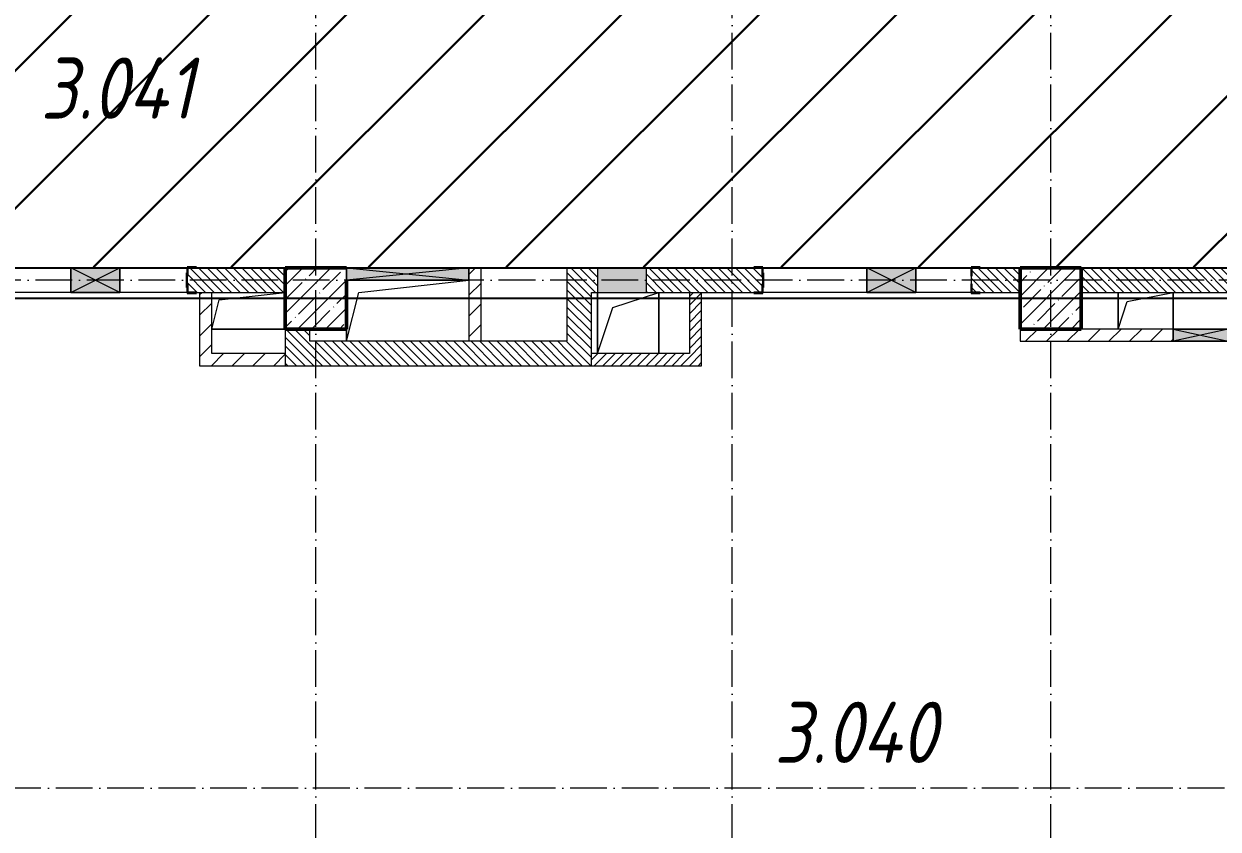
# Model space of a CAD drawing. Header units: millimetres. Extents: x 35697 to 388678, y -91946 to 171347.
# Drawn here: x 301437 to 311188, y -85368 to -78789 of the extents above; entities that cross this region are included whole.
import ezdxf

# ---------------------------------------------------------------- set-up
doc = ezdxf.new("R2010")
doc.units = ezdxf.units.MM
doc.linetypes.add('50_200_ШТРИХ_1Т_ш5_п1_п1_', pattern=[700, 500, -100, 0, -100])
for name, color, linetype, lineweight in [('2.1) ПГП окна 2.8 м', 5, 'Continuous', 30), ('A-DETL-GENF-OTLN', 7, 'Continuous', 9), ('A-FLOR-____-OTLN', 7, 'Continuous', 9), ('A-GENM-____-MCUT', 7, 'Continuous', 25), ('A-GENM-____-OTLN', 7, 'Continuous', 9), ('A-GENM-____-OTLN-1', 7, 'Continuous', 25), ('A-GLAZ-____-OTLN', 7, 'Continuous', 9), ('A-WALL-____-MCUT-3', 7, 'Continuous', 9), ('A-WALL-____-PATT-1', 7, 'Continuous', 9), ('A-WALL-FNSH-MCUT-1', 7, 'Continuous', 9), ('I-WALL-____-OTLN', 7, 'Continuous', 9), ('S-COLS-____-MCUT', 7, 'Continuous', 50), ('S-COLS-____-OTLN', 7, 'Continuous', 9), ('S-GRID-____-OTLN-1', 7, '50_200_ШТРИХ_1Т_ш5_п1_п1_', 9), ('Марки помещений', 7, 'Continuous', 9), ('стяжа', 7, 'Continuous', 30)]:
    doc.layers.add(name, color=color, linetype=linetype, lineweight=lineweight)
doc.styles.add('ISOCPEUR_I_2', font='isocpeui.ttf', dxfattribs={"width": 0.85, "height": 2.3})
pattern_1 = [(135, (283770.707, -86863.456), (-35.35534, -35.35534), [])]
pattern_2 = [(45, (283770.707, -86863.456), (-35.35534, 35.35534), [])]
pattern_3 = [(45, (283770.71, -86863.46), (-84.8528, 84.8528), [])]

# ---------------------------------------------------------------- blocks, each defined once
blk = doc.blocks.new('BSC_Колонна _Прямоугольная - 500х500-V77-АР1_План отверстий 3 этажа в осях 1-64_А-ГГ')
at = {"layer": 'S-COLS-____-OTLN'}
h = blk.add_hatch(dxfattribs=at)
h.set_pattern_fill('FP_114', color=256, style=0, pattern_type=2)
h.set_pattern_definition([(45, (-20050, -5831.04), (-114.0493, 114.0493), []), (45, (-19935.95, -5831.04), (-114.0493, 114.0493), [201.613, -40.323, 3.353, -36.97])])
h.paths.add_polyline_path([(-250, -250), (250, -250), (250, 250), (-250, 250), (-250, 150)], flags=0)
at = {"layer": 'S-COLS-____-MCUT'}
for p, q in [((250, 250), (-250, 250)), ((-250, 250), (-250, -250)), ((250, -250), (250, 150)), ((-250, -250), (250, -250))]:
    blk.add_line(p, q, dxfattribs=at)
blk = doc.blocks.new('BSC_Колонна _Прямоугольная - 500х500-V105-АР1_План отверстий 3 этажа в осях 1-64_А-ГГ')
at = {"layer": 'S-COLS-____-OTLN'}
h = blk.add_hatch(dxfattribs=at)
h.set_pattern_fill('FP_128', color=256, style=0, pattern_type=2)
h.set_pattern_definition([(45, (-26050, -5831.04), (-114.0493, 114.0493), []), (45, (-25935.95, -5831.04), (-114.0493, 114.0493), [201.613, -40.323, 3.353, -36.97])])
h.paths.add_polyline_path([(-250, -250), (250, -250), (250, 250), (-250, 250)], flags=0)
at = {"layer": 'S-COLS-____-MCUT'}
for p, q in [((250, 250), (-250, 250)), ((-250, 250), (-250, -250)), ((250, -250), (250, 250)), ((-250, -250), (250, -250))]:
    blk.add_line(p, q, dxfattribs=at)
blk = doc.blocks.new('Фахверк_СКБ_Уголок - 200_3960-28268576-АР1_План отверстий 3 этажа в осях 1-64_А-ГГ')
at = {"layer": 'A-GENM-____-MCUT'}
for p, q in [((200, 156), (125, 156)), ((125, 156), (125, 81)), ((131, 81), (131, 150)), ((131, 150), (200, 150)), ((200, 150), (200, 156)), ((125, 81), (131, 81)), ((131, 19), (125, 19)), ((125, 19), (125, -56)), ((131, -50), (131, 19)), ((125, -56), (200, -56)), ((200, -50), (131, -50)), ((200, -56), (200, -50))]:
    blk.add_line(p, q, dxfattribs=at)
blk = doc.blocks.new('154_Стойка_СКБ_Уголок - СМ-2480_200-28346303-АР1_План отверстий 3 этажа в осях 1-64_А-ГГ')
at = {"layer": 'A-GENM-____-MCUT'}
for p, q in [((125, 156), (125, 81)), ((200, 156), (125, 156)), ((131, 81), (131, 150)), ((131, 150), (200, 150)), ((200, 150), (200, 156)), ((125, 81), (131, 81)), ((131, 19), (125, 19)), ((125, 19), (125, -56)), ((131, -50), (131, 19)), ((125, -56), (200, -56)), ((200, -50), (131, -50)), ((200, -56), (200, -50))]:
    blk.add_line(p, q, dxfattribs=at)
blk = doc.blocks.new('Стойка_Влож_Полоса боковая - Полоса-28213942-АР1_План отверстий 3 этажа в осях 1-64_А-ГГ')
at = {"layer": 'A-GENM-____-OTLN'}
for p, q in [((-5, 60), (0, 60)), ((-5, -60), (-5, 60)), ((0, 31), (0, -31)), ((0, -60), (-5, -60))]:
    blk.add_line(p, q, dxfattribs=at)
blk = doc.blocks.new('AR_Отверстие Ниша - Лючок-32404482-АР1_План отверстий 3 этажа в осях 1-64_А-ГГ')
at = {"layer": 'A-GLAZ-____-OTLN'}
blk.add_hatch(color=256, dxfattribs=at).paths.add_polyline_path([(-200, 100), (-200, -100), (200, -100), (200, 100)], flags=0)
for p, q in [((200, 100), (-200, 100)), ((-200, 100), (-200, -100)), ((200, -100), (200, 100)), ((-200, -100), (200, -100))]:
    blk.add_line(p, q, dxfattribs=at)
blk = doc.blocks.new('AR_Отверстие прямоугольное _в плите_ - AR_Отверстие прямоугольное _в плите_-30459293-АР1_План отверстий 3 этажа в осях 1-64_А-ГГ')
at = {"layer": 'A-GENM-____-OTLN'}
for p, q in [((-250, 250), (-250, -250)), ((-125, 125), (250, 250)), ((250, -250), (250, 250)), ((-250, -250), (-125, 125))]:
    blk.add_line(p, q, dxfattribs=at)
blk = doc.blocks.new('AR_Отверстие прямоугольное _в плите_ - AR_Отверстие прямоугольное _в плите_-30552555-АР1_План отверстий 3 этажа в осях 1-64_А-ГГ')
at = {"layer": 'A-GENM-____-OTLN'}
for p, q in [((-240, 90), (300, 150)), ((-300, -150), (-240, 90)), ((-300, -150), (300, -150))]:
    blk.add_line(p, q, dxfattribs=at)
blk = doc.blocks.new('AR_Отверстие прямоугольное _в плите_ - AR_Отверстие прямоугольное _в плите_-30552670-АР1_План отверстий 3 этажа в осях 1-64_А-ГГ')
at = {"layer": 'A-GENM-____-OTLN'}
for p, q in [((-225, 150), (-225, -150)), ((-150, 75), (225, 150)), ((225, -150), (225, 150)), ((-225, -150), (-150, 75))]:
    blk.add_line(p, q, dxfattribs=at)
blk = doc.blocks.new('AR_Отверстие прямоугольное _в плите_ - AR_Отверстие прямоугольное _в плите_-30552705-АР1_План отверстий 3 этажа в осях 1-64_А-ГГ')
at = {"layer": 'A-GENM-____-OTLN'}
for p, q in [((-400, 150), (500, 250)), ((-500, -250), (-400, 150)), ((-500, -150), (-500, -250))]:
    blk.add_line(p, q, dxfattribs=at)
blk = doc.blocks.new('AR_Отверстие прямоугольное _в стене__БезПР - AR_Отверстие прямоугольное _в стене__БезПР-36429236-АР1_План отверстий 3 этажа в осях 1-64_А-ГГ')
at = {"layer": 'A-GLAZ-____-OTLN'}
blk.add_hatch(color=256, dxfattribs=at).paths.add_polyline_path([(500, -50), (500, 50), (-500, 50), (-500, -50), (395.9, -50)], flags=0)
at = {"layer": 'A-DETL-GENF-OTLN'}
for p, q in [((-500, -50), (-500, 50)), ((-500, 50), (500, 50)), ((500, 50), (-500, -50)), ((-500, 50), (500, -50)), ((500, 50), (-500, 50)), ((-500, 50), (-500, -50)), ((500, 50), (500, -50)), ((500, -50), (500, 50)), ((500, -50), (-500, -50)), ((-500, -50), (500, -50))]:
    blk.add_line(p, q, dxfattribs=at)
at = {"layer": 'A-GLAZ-____-OTLN'}
blk.add_line((500, 50), (-500, 50), dxfattribs=at)
blk = doc.blocks.new('AR_Отверстие прямоугольное _в стене_ - AR_Отверстие прямоугольное _в стене__ОВ-36982548-АР1_План отверстий 3 этажа в осях 1-64_А-ГГ')
at = {"layer": 'A-GLAZ-____-OTLN'}
blk.add_hatch(color=256, dxfattribs=at).paths.add_polyline_path([(225, -50), (225, 50), (-225, 50), (-225, -50)], flags=0)
at = {"layer": 'A-DETL-GENF-OTLN'}
for p, q in [((-225, -50), (-225, 50)), ((-225, 50), (225, 50)), ((225, 50), (-225, -50)), ((-225, 50), (225, -50)), ((225, 50), (-225, 50)), ((-225, 50), (-225, -50)), ((225, 50), (225, -50)), ((225, -50), (225, 50)), ((225, -50), (-225, -50)), ((-225, -50), (225, -50))]:
    blk.add_line(p, q, dxfattribs=at)
blk = doc.blocks.new('AR_Отверстие прямоугольное _в стене__БезПР - AR_Отверстие прямоугольное _в стене__БезПР-36428632-АР1_План отверстий 3 этажа в осях 1-64_А-ГГ')
at = {"layer": 'A-GLAZ-____-OTLN'}
blk.add_hatch(color=256, dxfattribs=at).paths.add_polyline_path([(-200, -100), (200, -100), (200, 100), (-200, 100)], flags=0)
at = {"layer": 'A-DETL-GENF-OTLN'}
for p, q in [((-200, -100), (-200, 100)), ((-200, 100), (200, 100)), ((200, 100), (-200, -100)), ((-200, 100), (200, -100)), ((200, 100), (-200, 100)), ((-200, 100), (-200, -100)), ((200, 100), (200, -100)), ((200, -100), (200, 100)), ((200, -100), (-200, -100)), ((-200, -100), (200, -100))]:
    blk.add_line(p, q, dxfattribs=at)
at = {"layer": 'A-GLAZ-____-OTLN'}
blk.add_line((200, 100), (-200, 100), dxfattribs=at)
blk = doc.blocks.new('AR_Отверстие прямоугольное _в стене__БезПР - AR_Отверстие прямоугольное _в стене__БезПР-36899427-АР1_План отверстий 3 этажа в осях 1-64_А-ГГ')
at = {"layer": 'A-GLAZ-____-OTLN'}
blk.add_hatch(color=256, dxfattribs=at).paths.add_polyline_path([(200, -100), (200, 100), (-200, 100), (-200, -100)], flags=0)
at = {"layer": 'A-DETL-GENF-OTLN'}
for p, q in [((-200, -100), (-200, 100)), ((-200, 100), (200, 100)), ((200, 100), (-200, -100)), ((-200, 100), (200, -100)), ((200, 100), (-200, 100)), ((-200, 100), (-200, -100)), ((200, 100), (200, -100)), ((200, -100), (200, 100)), ((200, -100), (-200, -100)), ((-200, -100), (200, -100))]:
    blk.add_line(p, q, dxfattribs=at)
at = {"layer": 'A-GLAZ-____-OTLN'}
blk.add_line((200, 100), (-200, 100), dxfattribs=at)
blk = doc.blocks.new('3эт')
at = {"layer": 'S-GRID-____-OTLN-1', "color": 251, "ltscale": 0.6, "true_color": 0x636466}
for p, q in [((303820.7, -91346.1), (303820.7, -36982.5)), ((307220.7, -91346.1), (307220.7, -36982.5)), ((309820.7, -91346.1), (309820.7, -76712.9)), ((374089.5, -80882.4), (279101.9, -80882.4)), ((387697.2, -85032.4), (279101.9, -85032.4))]:
    blk.add_line(p, q, dxfattribs=at)

msp = doc.modelspace()

# ---------------------------------------------------------------- hatches: boundary and pattern name
at = {"layer": '2.1) ПГП окна 2.8 м'}
h = msp.add_hatch(dxfattribs=at)
h.set_pattern_fill('ANSI31', color=5, scale=250)
h.paths.add_polyline_path([(322070.7, -77882.4), (321570.7, -77882.4), (321570.7, -77632.4), (319770.7, -77632.4), (319770.7, -77638.4), (319695.7, -77638.4), (319270.7, -77634.3), (319270.7, -77732.4), (319070.7, -77732.4), (319070.7, -77882.4), (318570.7, -77882.4), (318570.7, -77632.4), (316770.7, -77632.4), (316770.7, -77638.4), (316695.7, -77638.4), (315645.7, -77632.4), (315645.7, -77638.4), (315570.7, -77638.4), (313770.7, -77632.4), (313770.7, -77638.4), (313695.7, -77638.4), (313070.7, -77632.4), (313070.7, -77882.4), (312570.7, -77882.4), (312570.7, -77632.4), (310770.7, -77632.4), (310770.7, -77638.4), (310695.7, -77638.4), (310270.7, -77634.3), (310270.7, -77732.4), (310070.7, -77732.4), (310070.7, -77882.4), (309570.7, -77882.4), (309570.7, -77632.4), (302520.7, -77632.4), (301370.7, -77632.4), (301370.7, -77382.4), (298806.3, -77382.4, -0.683489), (298713.1, -77382.4), (293370.7, -77382.4), (293370.7, -77632.4), (289370.7, -77632.4), (281820.7, -77632.4), (281820.7, -77882.4), (281570.7, -77882.4), (281570.7, -78207.4), (281576.7, -78207.4), (281576.7, -78282.4), (281570.7, -80082.4), (281576.7, -80082.4), (281576.7, -80157.4), (281573.9, -80332.4), (281670.7, -80332.4), (281670.7, -80532.4), (281820.7, -80532.4), (281820.7, -80782.4), (289595.7, -80782.4), (289595.7, -80776.4), (289670.7, -80776.4), (290820.7, -80776.5), (290820.7, -80776.4), (290895.7, -80776.4), (292345.7, -80776.5), (292345.7, -80776.4), (292420.7, -80776.4), (293570.7, -80776.5), (293570.7, -80776.4), (293645.7, -80776.4), (294695.7, -80776.5), (294695.7, -80776.4), (294770.7, -80776.4), (295770.7, -80776.5), (295770.7, -80776.4), (295845.7, -80776.4), (296445.7, -80776.5), (296445.7, -80776.4), (296520.7, -80776.4), (297670.7, -80776.5), (297670.7, -80776.4), (297745.7, -80776.4), (302770.7, -80776.8), (302770.7, -80776.4), (302845.7, -80776.4), (307395.7, -80776.8), (307395.7, -80776.4), (307470.7, -80776.4), (309170.7, -80776.6), (309170.7, -80776.4), (309245.7, -80776.4), (313095.7, -80776.8), (313095.7, -80776.4), (313248.7, -80776.4), (313260.7, -80782.4), (313660.7, -80782.4), (313870.7, -80782.4), (313870.7, -80776.4), (313945.7, -80776.4), (314095.7, -80776.4), (314095.7, -80776.4), (314170.7, -80776.4), (314870.7, -80776.5), (314870.7, -80776.4), (314945.7, -80776.4), (316745.7, -80776.6), (316745.7, -80776.4), (316820.7, -80776.4), (317970.7, -80776.5), (317970.7, -80776.4), (318045.7, -80776.4), (322070.7, -80776.9)])
h.paths.add_polyline_path([(355620.7, -77882.4), (355120.7, -77882.4), (355120.7, -77632.4), (352620.7, -77632.4), (352620.7, -77882.4), (352120.7, -77882.4), (352120.7, -77732.4), (351920.7, -77732.4), (351945.7, -77657.4), (352120.7, -77632.4), (352120.7, -77382.4), (351776.7, -77382.4), (351776.7, -77451.4), (351770.7, -77563.4), (351770.7, -77382.4), (346620.7, -77382.4), (346620.7, -77661), (346820.7, -77632.4), (346820.7, -77732.4), (346620.7, -77732.4), (346620.7, -77882.4), (346120.7, -77882.4), (346120.7, -77732.4), (345920.7, -77732.4), (345920.7, -77632.4), (343970.7, -77632.4), (343970.7, -77638.4), (343895.7, -77638.4), (343620.7, -77632.4), (343620.7, -77882.4), (343120.7, -77882.4), (343120.7, -77632.4), (342845.7, -77632.4), (342845.7, -77638.4), (342770.7, -77638.4), (342770.7, -77632.4), (340970.7, -77632.4), (340970.7, -77638.4), (340895.7, -77638.4), (339845.7, -77632.4), (339845.7, -77638.4), (339770.7, -77638.4), (337970.7, -77632.4), (337970.7, -77638.4), (337820.7, -77638.4), (337820.7, -77732.4), (337620.7, -77732.4), (337620.7, -77882.4), (337120.7, -77882.4), (337120.7, -77732.4), (336920.7, -77732.4), (336945.7, -77657.4), (337120.7, -77632.4), (337120.7, -77382.4), (336776.7, -77382.4), (336776.7, -77451.4), (336770.7, -77563.4), (336770.7, -77382.4), (334970.7, -77382.4), (334970.7, -77451.4), (334970.7, -77563.4), (334970.7, -77638.4), (334895.7, -77638.4), (334620.7, -77632.4), (334620.7, -77882.4), (334120.7, -77882.4), (334120.7, -77732.4), (333920.7, -77732.4), (333945.7, -77657.4), (334120.7, -77632.4), (334120.7, -77382.4), (333776.7, -77382.4), (333776.7, -77451.4), (333770.7, -77563.4), (333770.7, -77382.4), (331970.7, -77382.4), (331970.7, -77451.4), (331970.7, -77563.4), (331970.7, -77638.4), (331895.7, -77638.4), (330845.7, -77632.4), (330845.7, -77638.4), (330770.7, -77638.4), (330770.7, -77632.4), (328970.7, -77632.4), (328970.7, -77638.4), (328820.7, -77638.4), (328820.7, -77732.4), (328620.7, -77732.4), (328620.7, -77882.4), (328120.7, -77882.4), (328120.7, -77732.4), (327920.7, -77732.4), (327945.7, -77657.4), (328120.7, -77632.4), (328120.7, -77382.4), (327776.7, -77382.4), (327776.7, -77451.4), (327770.7, -77563.4), (327770.7, -77382.4), (325970.7, -77382.4), (325970.7, -77451.4), (325970.7, -77563.4), (325970.7, -77638.4), (325895.7, -77638.4), (325620.7, -77632.4), (325620.7, -77882.4), (325120.7, -77882.4), (325120.7, -77732.4), (324920.7, -77732.4), (324945.7, -77657.4), (325120.7, -77632.4), (325120.7, -77382.4), (324776.7, -77382.4), (324776.7, -77451.4), (324770.7, -77563.4), (324770.7, -77382.4), (322970.7, -77382.4), (322970.7, -77451.4), (322970.7, -77563.4), (322970.7, -77638.4), (322895.7, -77638.4), (322620.7, -77632.4), (322620.7, -77882.4), (322120.7, -77882.4), (322120.7, -80782.4), (326145.7, -80782.4), (326145.7, -80776.4), (326220.7, -80776.4), (327920.7, -80776.6), (327920.7, -80776.4), (327995.7, -80776.4), (329320.7, -80776.6), (329320.7, -80776.4), (329395.7, -80776.4), (329495.7, -80776.4), (329495.7, -80776.4), (329570.7, -80776.4), (331370.7, -80776.7), (331370.7, -80776.4), (331445.7, -80776.4), (337945.7, -80777.4), (337945.7, -80776.4), (338020.7, -80776.4), (339720.7, -80776.7), (339720.7, -80776.4), (339795.7, -80776.4), (340445.7, -80776.5), (340445.7, -80776.4), (340520.7, -80776.4), (341420.7, -80776.6), (341420.7, -80776.4), (341495.7, -80776.4), (346945.7, -80777.5), (346945.7, -80776.4), (347020.7, -80776.4), (348720.7, -80776.8), (348720.7, -80776.4), (348795.7, -80776.4), (352745.7, -80777.4), (352745.7, -80776.4), (352820.7, -80776.4), (353720.7, -80776.7), (353720.7, -80776.4), (353795.7, -80776.4), (355620.7, -80777)])
h.paths.add_polyline_path([(324776.7, -77632.4), (324845.7, -77632.4), (324845.7, -77638.4), (324776.7, -77638.4)], flags=16)
h.paths.add_polyline_path([(327776.7, -77632.4), (327845.7, -77632.4), (327845.7, -77638.4), (327776.7, -77638.4)], flags=16)
h.paths.add_polyline_path([(333776.7, -77632.4), (333845.7, -77632.4), (333845.7, -77638.4), (333776.7, -77638.4)], flags=16)
h.paths.add_polyline_path([(336776.7, -77632.4), (336845.7, -77632.4), (336845.7, -77638.4), (336776.7, -77638.4)], flags=16)
h.paths.add_polyline_path([(351776.7, -77632.4), (351845.7, -77632.4), (351845.7, -77638.4), (351776.7, -77638.4)], flags=16)
h.paths.add_polyline_path([(372820.7, -77882.4), (370565.7, -77882.4), (370565.7, -77888.4), (370490.7, -77888.4), (370490.7, -77882.4), (369340.7, -77882.4), (369340.7, -77888.4), (369265.7, -77888.4), (363995.7, -77882.4), (363995.7, -77888.4), (363920.7, -77888.4), (362770.7, -77882.4), (362770.7, -77888.4), (362695.7, -77888.4), (361770.7, -77882.4), (361270.7, -77882.4), (360195.7, -77882.4), (360195.7, -77888.4), (360120.7, -77888.4), (360120.7, -77882.4), (358970.7, -77882.4), (358970.7, -77888.4), (358895.7, -77888.4), (358770.7, -77882.4), (358270.7, -77882.4), (358270.7, -77632.4), (356170.7, -77632.4), (356170.7, -77882.4), (355670.7, -77882.4), (355670.7, -80782.4), (356170.7, -80782.4), (356495.7, -80782.4), (356495.7, -80776.4), (356570.7, -80776.4), (358270.7, -80777), (358270.7, -80776.4), (358345.7, -80776.4), (361995.7, -80777.9), (361995.7, -80776.4), (362070.7, -80776.4), (362770.7, -80776.8), (362770.7, -80776.4), (362845.7, -80776.4), (362995.7, -80776.5), (362995.7, -80776.4), (363070.7, -80776.4), (363770.7, -80776.8), (363770.7, -80776.4), (363845.7, -80776.4), (363995.7, -80776.5), (363995.7, -80776.4), (364070.7, -80776.4), (372770.7, -80782.4), (372820.7, -80782.4), (372820.7, -80082.4)])
h.paths.add_polyline_path([(301397.2, -79889.3), (303030.7, -79889.3), (303030.7, -78689.3), (301397.2, -78689.3)], flags=24)
h.paths.add_polyline_path([(340247.8, -79908.4), (341925.4, -79908.4), (341925.4, -78708.4), (340247.8, -78708.4)], flags=24)
at = {"layer": 'A-WALL-____-PATT-1'}
h = msp.add_hatch(dxfattribs=at)
h.set_pattern_fill('FP_6', color=256, style=0, pattern_type=2)
h.set_pattern_definition(pattern_1)
h.paths.add_polyline_path([(303570.7, -80982.4), (303570.7, -80782.4), (302776.7, -80782.4), (302776.7, -80851.4), (302770.7, -80851.4), (302770.7, -80913.4), (302776.7, -80913.4), (302776.7, -80982.4), (303199.1, -80982.4)], flags=0)
h = msp.add_hatch(dxfattribs=at)
h.set_pattern_fill('FP_4', color=256, style=0, pattern_type=2)
h.set_pattern_definition(pattern_3)
h.paths.add_polyline_path([(305070.7, -80882.4), (305170.7, -80882.4), (305170.7, -80782.4), (305070.7, -80782.4)], flags=0)
h = msp.add_hatch(dxfattribs=at)
h.set_pattern_fill('FP_6', color=256, style=0, pattern_type=2)
h.set_pattern_definition(pattern_1)
h.paths.add_polyline_path([(306070.7, -81582.4), (306070.7, -80782.4), (305870.7, -80782.4), (305870.7, -81582.4)], flags=0)
h = msp.add_hatch(dxfattribs=at)
h.set_pattern_fill('FP_6', color=256, style=0, pattern_type=2)
h.set_pattern_definition(pattern_1)
h.paths.add_polyline_path([(309176.7, -80982.4), (309570.7, -80982.4), (309570.7, -80782.4), (309176.7, -80782.4), (309176.7, -80851.4), (309170.7, -80851.4), (309170.7, -80913.4), (309176.7, -80913.4), (309176.7, -80979.4)], flags=0)
h.paths.add_polyline_path([(306520.7, -80982.4), (307464.7, -80982.4), (307464.7, -80913.4), (307470.7, -80913.4), (307470.7, -80851.4), (307464.7, -80851.4), (307464.7, -80782.4), (306520.7, -80782.4), (306520.7, -80918.1)], flags=0)
h.paths.add_polyline_path([(306070.7, -80982.4), (306120.7, -80982.4), (306120.7, -80782.4), (306070.7, -80782.4)], flags=0)
h = msp.add_hatch(dxfattribs=at)
h.set_pattern_fill('FP_6', color=256, style=0, pattern_type=2)
h.set_pattern_definition(pattern_1)
h.paths.add_polyline_path([(312570.7, -80982.4), (312570.7, -80782.4), (310070.7, -80782.4), (310070.7, -80982.4), (312036.5, -80982.4)], flags=0)
h = msp.add_hatch(dxfattribs=at)
h.set_pattern_fill('FP_4', color=256, style=0, pattern_type=2)
h.set_pattern_definition(pattern_3)
h.paths.add_polyline_path([(305170.7, -81382.4), (305170.7, -80882.4), (305070.7, -80882.4), (305070.7, -81382.4)], flags=0)
h = msp.add_hatch(dxfattribs=at)
h.set_pattern_fill('FP_4', color=256, style=0, pattern_type=2)
h.set_pattern_definition(pattern_3)
h.paths.add_polyline_path([(302970.7, -81482.4), (302970.7, -80982.4), (302870.7, -80982.4), (302870.7, -81482.4)], flags=0)
h = msp.add_hatch(dxfattribs=at)
h.set_pattern_fill('FP_5', color=256, style=0, pattern_type=2)
h.set_pattern_definition(pattern_2)
h.paths.add_polyline_path([(306970.7, -81582.4), (306970.7, -80982.4), (306870.7, -80982.4), (306870.7, -81582.4)], flags=0)
h = msp.add_hatch(dxfattribs=at)
h.set_pattern_fill('FP_6', color=256, style=0, pattern_type=2)
h.set_pattern_definition(pattern_1)
h.paths.add_polyline_path([(303770.7, -81382.4), (303770.7, -81282.4), (303570.7, -81282.4), (303570.7, -81382.4)], flags=0)
h = msp.add_hatch(dxfattribs=at)
h.set_pattern_fill('FP_4', color=256, style=0, pattern_type=2)
h.set_pattern_definition(pattern_3)
h.paths.add_polyline_path([(310070.7, -81382.4), (310820.7, -81382.4), (310820.7, -81282.4), (309570.7, -81282.4), (309570.7, -81382.4)], flags=0)
h.paths.add_polyline_path([(311270.7, -81382.4), (312370.7, -81382.4), (312370.7, -81282.4), (311270.7, -81282.4)], flags=0)
h = msp.add_hatch(dxfattribs=at)
h.set_pattern_fill('FP_6', color=256, style=0, pattern_type=2)
h.set_pattern_definition(pattern_1)
h.paths.add_polyline_path([(305870.7, -81582.4), (305870.7, -81382.4), (303570.7, -81382.4), (303570.7, -81582.4), (304966.6, -81582.4)], flags=0)
h = msp.add_hatch(dxfattribs=at)
h.set_pattern_fill('FP_4', color=256, style=0, pattern_type=2)
h.set_pattern_definition(pattern_3)
h.paths.add_polyline_path([(303570.7, -81582.4), (303570.7, -81482.4), (302870.7, -81482.4), (302870.7, -81582.4), (303199.1, -81582.4)], flags=0)
h = msp.add_hatch(dxfattribs=at)
h.set_pattern_fill('FP_5', color=256, style=0, pattern_type=2)
h.set_pattern_definition(pattern_2)
h.paths.add_polyline_path([(306870.7, -81582.4), (306870.7, -81482.4), (306070.7, -81482.4), (306070.7, -81582.4), (306734.1, -81582.4)], flags=0)

# ---------------------------------------------------------------- linework, layer by layer
msp.add_lwpolyline([(372770.7, -81032.4), (281820.7, -81032.4), (281820.7, -80782.4), (372770.7, -80782.4)], close=True)
at = {"layer": 'A-FLOR-____-OTLN'}
for p, q in [((306120.7, -81482.4), (306120.7, -80982.4)), ((306620.7, -80982.4), (306620.7, -81482.4)), ((310370.7, -81282.4), (310370.7, -80982.4)), ((310820.7, -80982.4), (310820.7, -81282.4)), ((303570.7, -81282.4), (302970.7, -81282.4)), ((304070.7, -81382.4), (304070.7, -81282.4))]:
    msp.add_line(p, q, dxfattribs=at)
at = {"layer": 'A-WALL-____-MCUT-3'}
for p, q in [((303570.7, -80782.4), (302845.7, -80782.4)), ((306120.7, -80782.4), (305870.7, -80782.4)), ((305870.7, -80782.4), (305870.7, -81382.4)), ((307395.7, -80782.4), (306520.7, -80782.4)), ((309570.7, -80782.4), (309245.7, -80782.4)), ((312570.7, -80782.4), (310070.7, -80782.4)), ((309170.7, -80851.4), (309170.7, -80913.4)), ((302845.7, -80982.4), (303570.7, -80982.4)), ((306070.7, -81582.4), (306070.7, -80982.4)), ((306070.7, -80982.4), (306120.7, -80982.4)), ((306520.7, -80982.4), (307395.7, -80982.4)), ((309245.7, -80982.4), (309570.7, -80982.4)), ((310070.7, -80982.4), (312570.7, -80982.4)), ((303570.7, -81282.4), (303570.7, -81382.4)), ((303770.7, -81382.4), (303770.7, -81282.4)), ((303570.7, -81382.4), (303570.7, -81582.4)), ((305870.7, -81382.4), (303770.7, -81382.4)), ((303570.7, -81582.4), (306070.7, -81582.4))]:
    msp.add_line(p, q, dxfattribs=at)
at = {"layer": 'A-WALL-FNSH-MCUT-1'}
for p, q in [((305170.7, -80782.4), (305070.7, -80782.4)), ((305170.7, -81382.4), (305170.7, -80782.4)), ((305070.7, -80882.4), (305070.7, -81382.4)), ((302870.7, -80982.4), (302870.7, -81582.4)), ((302970.7, -81482.4), (302970.7, -80982.4)), ((306870.7, -80982.4), (306870.7, -81482.4)), ((306970.7, -81582.4), (306970.7, -80982.4)), ((309570.7, -81282.4), (309570.7, -81382.4)), ((310820.7, -81282.4), (310070.7, -81282.4)), ((309570.7, -81382.4), (310820.7, -81382.4)), ((303570.7, -81482.4), (302970.7, -81482.4)), ((306870.7, -81482.4), (306070.7, -81482.4)), ((302870.7, -81582.4), (303570.7, -81582.4)), ((306070.7, -81582.4), (306970.7, -81582.4))]:
    msp.add_line(p, q, dxfattribs=at)
at = {"layer": 'I-WALL-____-OTLN'}
for p, q in [((301070.7, -80782.4), (301820.7, -80782.4)), ((302220.7, -80782.4), (302770.7, -80782.4)), ((307470.7, -80782.4), (308320.7, -80782.4)), ((308720.7, -80782.4), (309170.7, -80782.4)), ((301820.7, -80982.4), (301070.7, -80982.4)), ((302770.7, -80982.4), (302220.7, -80982.4)), ((308320.7, -80982.4), (307470.7, -80982.4)), ((309170.7, -80982.4), (308720.7, -80982.4))]:
    msp.add_line(p, q, dxfattribs=at)

# ---------------------------------------------------------------- block references
at = {"layer": 'A-GENM-____-OTLN'}
for name, p in [('Стойка_Влож_Полоса боковая - Полоса-28213942-АР1_План отверстий 3 этажа в осях 1-64_А-ГГ', (302770.7, -80882.4)), ('AR_Отверстие прямоугольное _в плите_ - AR_Отверстие прямоугольное _в плите_-30552705-АР1_План отверстий 3 этажа в осях 1-64_А-ГГ', (304570.7, -81132.4)), ('AR_Отверстие прямоугольное _в плите_ - AR_Отверстие прямоугольное _в плите_-30552555-АР1_План отверстий 3 этажа в осях 1-64_А-ГГ', (303270.7, -81132.4)), ('AR_Отверстие прямоугольное _в плите_ - AR_Отверстие прямоугольное _в плите_-30459293-АР1_План отверстий 3 этажа в осях 1-64_А-ГГ', (306370.7, -81232.4)), ('AR_Отверстие прямоугольное _в плите_ - AR_Отверстие прямоугольное _в плите_-30552670-АР1_План отверстий 3 этажа в осях 1-64_А-ГГ', (310595.7, -81132.4))]:
    msp.add_blockref(name, p, dxfattribs=at)
at = {"layer": 'A-GENM-____-OTLN', "rotation": 180}
msp.add_blockref('Стойка_Влож_Полоса боковая - Полоса-28213942-АР1_План отверстий 3 этажа в осях 1-64_А-ГГ', (307470.7, -80882.4), dxfattribs=at)
at = {"layer": 'A-GENM-____-OTLN-1'}
for name, p in [('154_Стойка_СКБ_Уголок - СМ-2480_200-28346303-АР1_План отверстий 3 этажа в осях 1-64_А-ГГ', (302645.7, -80932.4)), ('Фахверк_СКБ_Уголок - 200_3960-28268576-АР1_План отверстий 3 этажа в осях 1-64_А-ГГ', (309045.7, -80932.4))]:
    msp.add_blockref(name, p, dxfattribs=at)
at = {"layer": 'A-GENM-____-OTLN-1', "rotation": 180}
msp.add_blockref('154_Стойка_СКБ_Уголок - СМ-2480_200-28346303-АР1_План отверстий 3 этажа в осях 1-64_А-ГГ', (307595.7, -80832.4), dxfattribs=at)
at = {"layer": 'A-GLAZ-____-OTLN', "rotation": 180}
for name, p in [('AR_Отверстие прямоугольное _в стене__БезПР - AR_Отверстие прямоугольное _в стене__БезПР-36899427-АР1_План отверстий 3 этажа в осях 1-64_А-ГГ', (302020.7, -80882.4)), ('AR_Отверстие Ниша - Лючок-32404482-АР1_План отверстий 3 этажа в осях 1-64_А-ГГ', (306320.7, -80882.4)), ('AR_Отверстие прямоугольное _в стене__БезПР - AR_Отверстие прямоугольное _в стене__БезПР-36428632-АР1_План отверстий 3 этажа в осях 1-64_А-ГГ', (308520.7, -80882.4))]:
    msp.add_blockref(name, p, dxfattribs=at)
at = {"layer": 'A-GLAZ-____-OTLN'}
for name, p in [('AR_Отверстие прямоугольное _в стене__БезПР - AR_Отверстие прямоугольное _в стене__БезПР-36429236-АР1_План отверстий 3 этажа в осях 1-64_А-ГГ', (304570.7, -80832.4)), ('AR_Отверстие прямоугольное _в стене_ - AR_Отверстие прямоугольное _в стене__ОВ-36982548-АР1_План отверстий 3 этажа в осях 1-64_А-ГГ', (311045.7, -81332.4))]:
    msp.add_blockref(name, p, dxfattribs=at)
at = {"layer": 'S-COLS-____-OTLN'}
for name, p in [('BSC_Колонна _Прямоугольная - 500х500-V77-АР1_План отверстий 3 этажа в осях 1-64_А-ГГ', (303820.7, -81032.4)), ('BSC_Колонна _Прямоугольная - 500х500-V105-АР1_План отверстий 3 этажа в осях 1-64_А-ГГ', (309820.7, -81032.4))]:
    msp.add_blockref(name, p, dxfattribs=at)
at = {"layer": 'стяжа'}
msp.add_blockref('3эт', (0, 0), dxfattribs=at)

# ---------------------------------------------------------------- texts
at = {"layer": 'Марки помещений', "char_height": 500, "attachment_point": 1, "style": 'ISOCPEUR_I_2'}
for s, insert, width in [('3.041', (301572.7, -79064.3), 769.62), ('3.040', (307563.3, -84326.9), 817.721)]:
    msp.add_mtext(s, dxfattribs=dict(at, insert=insert, width=width))

doc.saveas('drawing.dxf')
